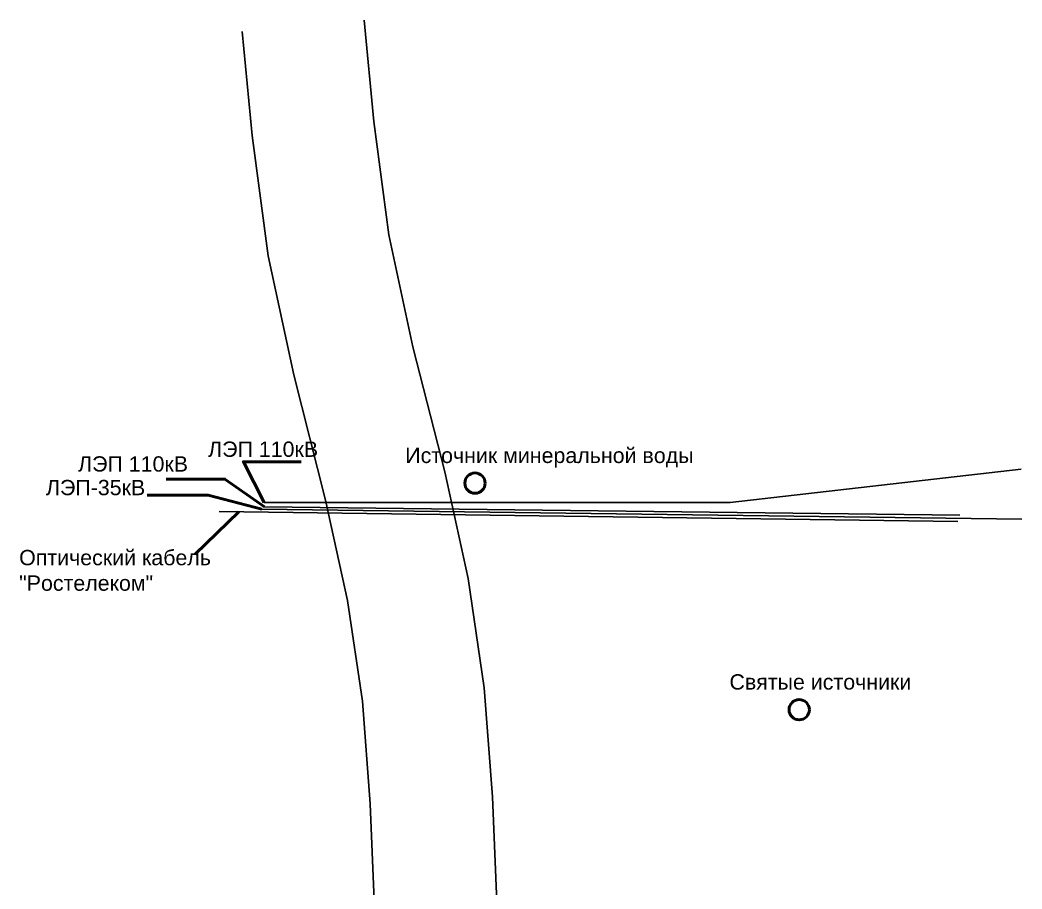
# Model space of a CAD drawing. Header units: millimetres. Extents: x 2242557 to 2246756, y 376935 to 382613.
# Drawn here: x 2242557 to 2245830, y 379774 to 382613 of the extents above; entities that cross this region are included whole.
import ezdxf

# ---------------------------------------------------------------- set-up
doc = ezdxf.new("R2010")
doc.units = ezdxf.units.MM
doc.layers.add('объездная', color=6, linetype='Continuous')
doc.layers.add('основные объекты', color=255, linetype='Continuous', lineweight=50)
doc.styles.get("Standard").update_dxf_attribs({"font": 'arial.ttf'})

msp = doc.modelspace()

# ---------------------------------------------------------------- linework, layer by layer
at = {"layer": 'объездная'}
for points in [[(2243680.9, 382612.8), (2243712.2, 382281.4), (2243762.1, 381910.6), (2243840.5, 381544.6), (2243944.5, 381136.6), (2244020.7, 380787.9), (2244072.9, 380431.2), (2244100.1, 380075.3), (2244206.4, 377507.6), (2244206.4, 377087), (2244201.8, 376975.4)], [(2243282.7, 382575.2), (2243314.7, 382235.9), (2243367.7, 381841.9), (2243451, 381453.3), (2243555.2, 381044.5), (2243626.9, 380716.1), (2243675.2, 380387), (2243700.7, 380051.8), (2243806.4, 377499.3), (2243806.4, 377095.2), (2243802.2, 376991.9)]]:
    msp.add_lwpolyline(points, dxfattribs=at)
at = {"layer": 'основные объекты'}
for points in [[(2243474.8, 381169.7), (2243286.3, 381169.7), (2243354.3, 381036.6)], [(2243034.3, 381112.9), (2243226, 381112.9), (2243355.3, 381022.2)], [(2242972, 381060.1), (2243170.9, 381060.1), (2243346.8, 381014.8)], [(2243128.5, 380867.4), (2243272, 381006.5)]]:
    msp.add_lwpolyline(points, dxfattribs=at)
at = {"layer": 'основные объекты', "lineweight": 25}
for points in [[(2243354.3, 381036.6), (2244876.7, 381036.6), (2245827.1, 381145.9)], [(2243207.2, 381007.4), (2245620.5, 380974)], [(2243346.8, 381014.8), (2245830.2, 380981.6)], [(2243355.3, 381022.2), (2245627.5, 380994.8)]]:
    msp.add_lwpolyline(points, dxfattribs=at)
at = {"layer": 'основные объекты', "color": 5}
for centre in [(2244043.2, 381099.8), (2245102.4, 380359.6)]:
    msp.add_circle(centre, 33.2, dxfattribs=at)

# ---------------------------------------------------------------- texts
at = {"layer": 'основные объекты', "char_height": 50, "attachment_point": 1}
for s, width, insert in [('ЛЭП 110кВ', 614.742, (2243171.2, 381235.7)), ('Источник минеральной воды', 1089.536, (2243815.3, 381215.5)), ('ЛЭП 110кВ', 614.742, (2242746.3, 381187.5)), ('ЛЭП-35кВ', 614.742, (2242641.4, 381110.4)), ('Оптический кабель "Ростелеком"', 787.477, (2242553.8, 380881.6)), ('Святые источники', 1089.536, (2244874.5, 380475.4))]:
    msp.add_mtext_dynamic_manual_height_columns(s, width=width, gutter_width=12.5, heights=[0], dxfattribs=dict(at, insert=insert))

doc.saveas('drawing.dxf')
